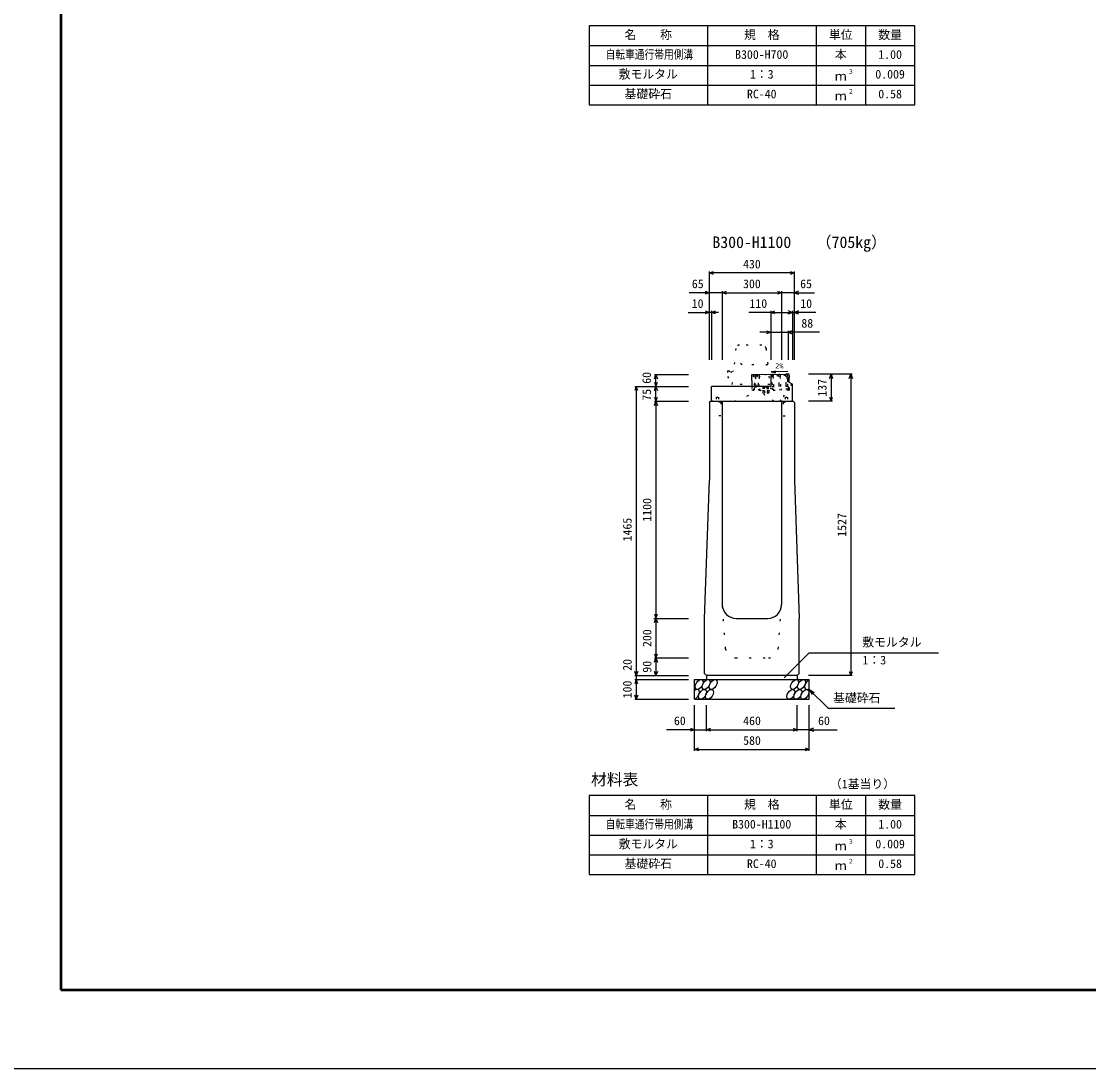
# Model space of a CAD drawing. Units: millimetres, scale not verified. Extents: x -12600 to 12600, y -5940 to 5940.
# Drawn here: x -4000 to 1405, y -5940 to -633 of the extents above; entities that cross this region are included whole.
import ezdxf
from ezdxf.enums import TextEntityAlignment as Align

# ---------------------------------------------------------------- set-up
doc = ezdxf.new("R2010")
doc.units = ezdxf.units.MM
doc.header["$LTSCALE"] = 40
doc.linetypes.add('DOTTED', pattern=[1.75, 0.25, -1.5])
for name, color, linetype, lineweight in [('0-0_DIM', 7, 'Continuous', 25), ('0-1_Defpoints', 5, 'Continuous', 25), ('0-2_HATCH', 6, 'DOTTED', 25), ('0-3_HYO', 3, 'Continuous', 25), ('0-4_HYO2', 4, 'Continuous', 25), ('0-5_OUTLINE', 3, 'Continuous', 25), ('0-6_OUTLINE2', 4, 'DOTTED', 25), ('0-7_TXT', 7, 'Continuous', 25), ('0-8_WAKU', 3, 'Continuous', 25)]:
    doc.layers.add(name, color=color, linetype=linetype, lineweight=lineweight)
doc.styles.add('ＭＳ ゴシック', font='')
doc.styles.get('ＭＳ ゴシック').set_extended_font_data('MS Gothic')

msp = doc.modelspace()

# ---------------------------------------------------------------- linework, layer by layer
at = {"layer": '0-0_DIM'}
for p, q in [((-515, -2348.54), (-515, -1901.04)), ((-85, -1908.54), (-515, -1908.54)), ((-85, -2348.54), (-85, -1901.04)), ((-515, -2008.54), (-616.98, -2008.54)), ((-450, -2008.54), (-515, -2008.54)), ((-450, -2001.04), (-450, -2348.54)), ((-450, -2008.54), (-150, -2008.54)), ((-150, -2001.04), (-150, -2348.54)), ((-85, -2008.54), (-150, -2008.54)), ((-85, -2008.54), (16.98, -2008.54)), ((-505, -2101.04), (-505, -2348.54)), ((-205, -2101.04), (-205, -2348.54)), ((-95, -2101.04), (-95, -2348.54)), ((-623.38, -2108.54), (-515, -2108.54)), ((-505, -2108.54), (-515, -2108.54)), ((-468.7, -2108.54), (-505, -2108.54)), ((-205, -2108.54), (-315, -2108.54)), ((-205, -2108.54), (-95, -2108.54)), ((-95, -2108.54), (-85, -2108.54)), ((23.38, -2108.54), (-85, -2108.54)), ((-205, -2208.54), (-260, -2208.54)), ((-205, -2208.54), (-117, -2208.54)), ((-117, -2201.04), (-117, -2348.54)), ((41.78, -2208.54), (-117, -2208.54)), ((-793.5, -2423.54), (-621, -2423.54)), ((-786, -2483.54), (-786, -2423.54)), ((208.5, -2421.54), (-14, -2421.54)), ((101, -2421.54), (101, -2558.54)), ((201, -2421.54), (201, -3948.54)), ((-893.5, -2483.54), (-621, -2483.54)), ((-886, -2483.54), (-886, -3948.54)), ((-786, -2558.54), (-786, -2483.54)), ((-793.5, -2558.54), (-621, -2558.54)), ((108.5, -2558.54), (-14, -2558.54)), ((-796.75, -3658.54), (-624.25, -3658.54)), ((-793.5, -3658.54), (-621, -3658.54)), ((-136.23, -3959.35), (-10, -3833.11)), ((-10, -3833.11), (644.81, -3833.11)), ((-793.5, -3858.54), (-621, -3858.54)), ((-786, -3858.54), (-786, -3948.54)), ((-893.5, -3948.54), (-621, -3948.54)), ((-893.5, -3968.54), (-621, -3968.54)), ((-886, -3948.54), (-886, -3968.54)), ((-886, -3968.54), (-886, -4068.54)), ((208.5, -3948.54), (-14, -3948.54)), ((-10, -4018.54), (85.76, -4114.29)), ((-10, -4018.54), (15.98, -4033.54)), ((-10, -4018.54), (5, -4044.52)), ((-893.5, -4068.54), (-621, -4068.54)), ((-590, -4329.9), (-590, -4098.54)), ((-530, -4229.9), (-530, -4098.54)), ((-70, -4229.9), (-70, -4098.54)), ((-10, -4329.9), (-10, -4098.54)), ((85.76, -4114.29), (423.31, -4114.29)), ((-590, -4222.4), (-731.79, -4222.4)), ((-590, -4222.4), (-530, -4222.4)), ((-530, -4222.4), (-70, -4222.4)), ((-10, -4222.4), (-70, -4222.4)), ((-10, -4222.4), (131.79, -4222.4)), ((-590, -4322.4), (-10, -4322.4))]:
    msp.add_line(p, q, dxfattribs=at)
for points in [[(-493.86, -1916.23), (-515, -1908.54), (-493.86, -1900.84)], [(-106.14, -1900.84), (-85, -1908.54), (-106.14, -1916.23)], [(-536.14, -2000.84), (-515, -2008.54), (-536.14, -2016.23)], [(-428.86, -2016.23), (-450, -2008.54), (-428.86, -2000.84)], [(-171.14, -2000.84), (-150, -2008.54), (-171.14, -2016.23)], [(-63.86, -2000.84), (-85, -2008.54), (-63.86, -2016.23)], [(-536.14, -2100.84), (-515, -2108.54), (-536.14, -2116.23)], [(-483.86, -2116.23), (-505, -2108.54), (-483.86, -2100.84)], [(-183.86, -2116.23), (-205, -2108.54), (-183.86, -2100.84)], [(-116.14, -2116.23), (-95, -2108.54), (-116.14, -2100.84)], [(-63.86, -2100.84), (-85, -2108.54), (-63.86, -2116.23)], [(-226.14, -2200.84), (-205, -2208.54), (-226.14, -2216.23)], [(-95.86, -2200.84), (-117, -2208.54), (-95.86, -2216.23)], [(-793.7, -2444.68), (-786, -2423.54), (-778.3, -2444.68)], [(93.3, -2442.68), (101, -2421.54), (108.7, -2442.68)], [(193.3, -2442.68), (201, -2421.54), (208.7, -2442.68)], [(-878.3, -2504.68), (-886, -2483.54), (-893.7, -2504.68)], [(-793.7, -2462.39), (-786, -2483.54), (-778.3, -2462.39)], [(-793.7, -2504.68), (-786, -2483.54), (-778.3, -2504.68)], [(-793.7, -2537.39), (-786, -2558.54), (-778.3, -2537.39)], [(93.3, -2537.39), (101, -2558.54), (108.7, -2537.39)], [(-793.7, -2579.68), (-786, -2558.54), (-778.3, -2579.68)], [(-786, -2558.54), (-786, -3658.54), (-786, -3858.54)], [(-793.7, -3637.39), (-786, -3658.54), (-778.3, -3637.39)], [(-793.7, -3679.68), (-786, -3658.54), (-778.3, -3679.68)], [(-793.7, -3837.39), (-786, -3858.54), (-778.3, -3837.39)], [(-793.7, -3879.68), (-786, -3858.54), (-778.3, -3879.68)], [(-878.3, -3927.39), (-886, -3948.54), (-893.7, -3927.39)], [(-778.3, -3927.39), (-786, -3948.54), (-793.7, -3927.39)], [(193.3, -3927.39), (201, -3948.54), (208.7, -3927.39)], [(-878.3, -3989.68), (-886, -3968.54), (-893.7, -3989.68)], [(-878.3, -4047.39), (-886, -4068.54), (-893.7, -4047.39)], [(-611.14, -4214.71), (-590, -4222.4), (-611.14, -4230.1)], [(-508.86, -4230.1), (-530, -4222.4), (-508.86, -4214.71)], [(-91.14, -4214.71), (-70, -4222.4), (-91.14, -4230.1)], [(11.14, -4214.71), (-10, -4222.4), (11.14, -4230.1)], [(-568.86, -4330.1), (-590, -4322.4), (-568.86, -4314.71)], [(-31.14, -4314.71), (-10, -4322.4), (-31.14, -4330.1)]]:
    msp.add_lwpolyline(points, dxfattribs=at)
at = {"layer": '0-1_Defpoints'}
msp.add_lwpolyline([(-4200, -5940), (12600, -5940), (12600, 5940), (-4200, 5940)], close=True, dxfattribs=at)
at = {"layer": '0-2_HATCH'}
for p, q in [((-290.76, -2505.18), (-292.28, -2425.2)), ((-121.31, -2422.44), (-288.28, -2425.62)), ((-269.61, -2425.27), (-281.23, -2427.96)), ((-269.5, -2431.27), (-281.16, -2431.49)), ((-262.61, -2425.13), (-261.19, -2500.12)), ((-111.32, -2421.75), (-205, -2423.54)), ((-198.96, -2423.92), (-197.53, -2498.91)), ((-163.63, -2423.25), (-191.85, -2429.79)), ((-163.52, -2429.25), (-191.85, -2429.79)), ((-128.31, -2422.58), (-156.52, -2429.11)), ((-128.19, -2428.57), (-156.52, -2429.11)), ((-114.46, -2492.83), (-115.82, -2421.84)), ((-111, -2438.44), (-111.32, -2421.75)), ((-286.85, -2500.61), (-287.32, -2475.61)), ((-287.13, -2485.61), (-261.47, -2485.12)), ((-240, -2485.86), (-242.46, -2487.78)), ((-242.06, -2487.43), (-240, -2485.86)), ((-218.75, -2485.42), (-240, -2485.86)), ((-216.63, -2486.91), (-218.75, -2485.42)), ((-197.82, -2483.91), (-120.16, -2482.43)), ((-120.35, -2472.43), (-119.88, -2497.43)), ((-109.85, -2498.74), (-110.53, -2463.37)), ((-118.88, -2497.41), (-290.85, -2500.69)), ((-112.79, -2501.8), (-290.76, -2505.18)), ((-197.62, -2494.41), (-261.27, -2495.62)), ((-245.54, -2504.32), (-212.54, -2503.69)), ((-242.63, -2518.27), (-242.86, -2505.77)), ((-214.92, -2517.74), (-242.63, -2518.27)), ((-242.3, -2495.28), (-242.46, -2487.78)), ((-216.06, -2494.74), (-242.3, -2495.28)), ((-236.06, -2495.15), (-236.21, -2487.65)), ((-235.94, -2505.64), (-235.7, -2518.14)), ((-222.31, -2494.87), (-222.46, -2487.37)), ((-222.08, -2505.38), (-221.85, -2517.87)), ((-216.06, -2494.74), (-216.21, -2487.24)), ((-215.16, -2505.24), (-214.92, -2517.74)), ((-212.54, -2503.69), (-212.51, -2505.19)), ((-160.87, -2498.21), (-160.78, -2502.71))]:
    msp.add_line(p, q, dxfattribs=at)
at = {"layer": '0-2_HATCH', "linetype": 'Continuous'}
msp.add_line((-110.53, -2463.37), (-111, -2438.44), dxfattribs=at)
msp.add_lwpolyline([(-205, -2423.54), (-301.28, -2425.37), (-300.18, -2483.54)], dxfattribs=at)
at = {"layer": '0-2_HATCH'}
for points in [[(-287.32, -2475.61), (-285.82, -2475.59), (-286.59, -2435.59), (-288.09, -2435.62), (-288.28, -2425.62)], [(-282.78, -2425.52), (-283.29, -2424.83), (-286.29, -2424.88), (-286.78, -2425.59)], [(-281.28, -2425.49), (-281.09, -2435.49), (-282.59, -2435.52), (-281.82, -2475.51), (-280.33, -2475.48), (-280.13, -2485.48)], [(-268.47, -2485.26), (-268.66, -2475.26), (-267.16, -2475.23), (-267.92, -2435.24), (-269.42, -2435.27), (-269.61, -2425.27)], [(-264.11, -2425.16), (-264.63, -2424.47), (-267.63, -2424.53), (-268.11, -2425.24)], [(-228.79, -2424.49), (-229.3, -2423.8), (-232.3, -2423.86), (-232.79, -2424.57)], [(-193.46, -2423.82), (-193.97, -2423.13), (-196.97, -2423.18), (-197.46, -2423.89)], [(-191.96, -2423.79), (-191.77, -2433.79), (-193.27, -2433.82), (-192.51, -2473.81), (-191.01, -2473.78), (-190.82, -2483.78)], [(-162.49, -2483.24), (-162.68, -2473.24), (-161.18, -2473.21), (-161.94, -2433.22), (-163.44, -2433.25), (-163.63, -2423.25)], [(-158.13, -2423.14), (-158.65, -2422.45), (-161.65, -2422.51), (-162.13, -2423.22)], [(-156.63, -2423.12), (-156.44, -2433.11), (-157.94, -2433.14), (-157.18, -2473.14), (-155.68, -2473.11), (-155.49, -2483.1)], [(-127.16, -2482.57), (-127.35, -2472.57), (-125.85, -2472.54), (-126.61, -2432.55), (-128.11, -2432.57), (-128.31, -2422.58)], [(-122.81, -2422.47), (-123.32, -2421.78), (-126.32, -2421.84), (-126.81, -2422.55)], [(-121.31, -2422.44), (-121.12, -2432.44), (-122.62, -2432.47), (-121.85, -2472.46), (-120.35, -2472.43)], [(-300.18, -2483.54), (-299.85, -2500.36), (-290.86, -2500.19)], [(-262.42, -2435.13), (-263.92, -2435.16), (-263.16, -2475.15), (-261.66, -2475.13)], [(-198.01, -2473.91), (-196.51, -2473.88), (-197.27, -2433.89), (-198.77, -2433.92)], [(-212.51, -2505.19), (-245.51, -2505.82), (-245.54, -2504.32)]]:
    msp.add_lwpolyline(points, dxfattribs=at)
for centre, radius, start, end in [((-239.27, -2491), 4.53, 47.57461, 134.78335), ((-228.96, -2505.79), 19.53, 70.56972, 111.78823), ((-219.27, -2490.59), 4.53, 47.57461, 134.78335), ((-228.77, -2518.01), 11, 181.09113, 1.09113), ((-118.96, -2492.91), 4.5, 271.09113, 1.09113), ((-112.85, -2498.8), 3, 271.09113, 1.09113)]:
    msp.add_arc(centre, radius, start, end, dxfattribs=at)
at = {"layer": '0-2_HATCH', "linetype": 'Continuous'}
for centre in [(-567.11, -3993.54), (-531.63, -3993.54), (-496.16, -3993.54), (-83.95, -3993.54), (-48.48, -3993.54), (-550.23, -4043.54), (-514.75, -4043.54), (-102.55, -4043.54), (-67.07, -4043.54), (-31.59, -4043.54)]:
    msp.add_ellipse(centre, major_axis=(14.54, 23.54), ratio=0.5792, dxfattribs=at)
for centre, start_param, end_param in [((-13, -3993.54), 0.6666252, 4.1103269), ((-585.7, -4043.54), 3.7419964, 7.318141)]:
    msp.add_ellipse(centre, major_axis=(14.54, 23.54), ratio=0.5792, start_param=start_param, end_param=end_param, dxfattribs=at)
at = {"layer": '0-3_HYO'}
for p, q in [((-525, -656.64), (-525, -1056.64)), ((25, -656.64), (25, -1056.64)), ((275, -656.64), (275, -1056.64)), ((-1125, -756.64), (525, -756.64)), ((-525, -4556.64), (-525, -4956.64)), ((25, -4556.64), (25, -4956.64)), ((275, -4556.64), (275, -4956.64)), ((-1125, -4656.64), (525, -4656.64))]:
    msp.add_line(p, q, dxfattribs=at)
for points in [[(-1125, -1056.64), (525, -1056.64), (525, -656.64), (-1125, -656.64)], [(-1125, -4956.64), (525, -4956.64), (525, -4556.64), (-1125, -4556.64)]]:
    msp.add_lwpolyline(points, close=True, dxfattribs=at)
at = {"layer": '0-4_HYO2'}
for p, q in [((-1125, -856.64), (525, -856.64)), ((-1125, -956.64), (525, -956.64)), ((-1125, -4756.64), (525, -4756.64)), ((-1125, -4856.64), (525, -4856.64))]:
    msp.add_line(p, q, dxfattribs=at)
at = {"layer": '0-5_OUTLINE', "linetype": 'DOTTED'}
for p, q in [((-381.81, -2291.59), (-393, -2403.54)), ((-249.54, -2273.59), (-363.34, -2273.59)), ((-228.2, -2291.55), (-210, -2473.54)), ((-423, -2403.54), (-423, -2433.54)), ((-423, -2403.54), (-415, -2403.54)), ((-415, -2403.54), (-405, -2413.54)), ((-423, -2433.54), (-400, -2473.54)), ((-210, -2473.54), (-400, -2473.54))]:
    msp.add_line(p, q, dxfattribs=at)
at = {"layer": '0-5_OUTLINE'}
for p, q in [((-205, -2423.54), (-117, -2421.86)), ((-205, -2423.54), (-205, -2483.54)), ((-117, -2421.86), (-111, -2427.75)), ((-111, -2427.75), (-111, -2438.44)), ((-505, -2553.54), (-505, -2483.54)), ((-205, -2483.54), (-505, -2483.54)), ((-120, -2448.44), (-111, -2438.44)), ((-120, -2448.44), (-120, -2458.44)), ((-95, -2471.44), (-120, -2458.44)), ((-95, -2553.54), (-95, -2471.44)), ((-515, -2564.54), (-509, -2558.54)), ((-515, -2564.54), (-515, -2958.54)), ((-509, -2558.54), (-91, -2558.54)), ((-505, -2553.54), (-500, -2558.54)), ((-450, -2558.54), (-450, -3588.54)), ((-150, -2558.54), (-150, -3588.54)), ((-100, -2558.54), (-95, -2553.54)), ((-91, -2558.54), (-85, -2564.54)), ((-85, -2564.54), (-85, -2958.54)), ((-540, -3658.54), (-515, -2958.54)), ((-85, -2958.54), (-60, -3658.54)), ((-540, -3938.54), (-540, -3658.54)), ((-380, -3658.54), (-220, -3658.54)), ((-540, -3938.54), (-530, -3948.54)), ((-590, -3968.54), (-10, -3968.54)), ((-590, -4068.54), (-590, -3968.54)), ((-70, -3948.54), (-530, -3948.54)), ((-530, -3948.54), (-530, -3968.54)), ((-70, -3948.54), (-70, -3968.54)), ((-10, -4068.54), (-10, -3968.54)), ((-590, -4068.54), (-10, -4068.54))]:
    msp.add_line(p, q, dxfattribs=at)
at = {"layer": '0-5_OUTLINE', "linetype": 'DOTTED'}
msp.add_lwpolyline([(-405, -2413.54), (-395, -2403.54), (-393, -2403.54)], dxfattribs=at)
at = {"layer": '0-5_OUTLINE'}
msp.add_lwpolyline([(-70, -3948.54), (-60, -3938.54), (-60, -3658.54)], dxfattribs=at)
at = {"layer": '0-5_OUTLINE', "linetype": 'DOTTED'}
for centre, start, end in [((-361.9, -2293.54), 94.13229, 174.40835), ((-248.1, -2293.54), 4.08463, 93.6009)]:
    msp.add_arc(centre, 20, start, end, dxfattribs=at)
at = {"layer": '0-5_OUTLINE'}
for centre, start, end in [((-380, -3588.54), 180, 270), ((-220, -3588.54), 270, 0)]:
    msp.add_arc(centre, 70, start, end, dxfattribs=at)
at = {"layer": '0-6_OUTLINE2'}
for p, q in [((-400, -2473.54), (-393, -2403.54)), ((-196.21, -2558.38), (-120, -2458.44)), ((-98.67, -2469.53), (-155.81, -2558.38)), ((-481, -2538.04), (-469, -2538.04)), ((-481, -2538.04), (-481, -2563.04)), ((-469, -2538.04), (-469, -2563.04)), ((-390.12, -2558.54), (-258.77, -2504.58)), ((-157.2, -2558.54), (-109.88, -2497.24)), ((-131, -2538.04), (-119, -2538.04)), ((-131, -2538.04), (-131, -2563.04)), ((-119, -2538.04), (-119, -2563.04)), ((-458, -2563.04), (-513.5, -2563.04)), ((-458, -2563.04), (-458, -2633.04)), ((-142, -2563.04), (-142, -2633.04)), ((-142, -2563.04), (-86.5, -2563.04)), ((-458, -2633.04), (-513.5, -2633.04)), ((-142, -2633.04), (-86.5, -2633.04)), ((-433.43, -3812.23), (-450, -3588.54)), ((-166.57, -3812.23), (-150, -3588.54)), ((-383.57, -3858.54), (-216.43, -3858.54))]:
    msp.add_line(p, q, dxfattribs=at)
msp.add_lwpolyline([(-220, -2373.54), (-350, -2373.54), (-387, -2343.54)], dxfattribs=at)
for centre, start, end in [((-383.57, -3808.54), 184.23639, 270), ((-216.43, -3808.54), 270, 355.76361)]:
    msp.add_arc(centre, 50, start, end, dxfattribs=at)
at = {"layer": '0-7_TXT'}
msp.add_line((-203.28, -2409.6), (-179.56, -2413.28), dxfattribs=at)
msp.add_lwpolyline([(-118.72, -2407.86), (-203.28, -2409.6), (-179.73, -2404.95)], dxfattribs=at)
at = {"layer": '0-8_WAKU', "lineweight": 50}
msp.add_lwpolyline([(-3800, -5540), (12200, -5540), (12200, 5540), (-3800, 5540)], close=True, dxfattribs=at)

# ---------------------------------------------------------------- texts
at = {"layer": '0-0_DIM', "style": 'ＭＳ ゴシック'}
for s, p in [('430', (-345, -1898.54)), ('65', (-604.32, -1998.54)), ('300', (-345, -1998.54)), ('65', (-55.68, -1998.54)), ('10', (-604.84, -2098.54)), ('110', (-312.5, -2098.54)), ('10', (-55.16, -2098.54)), ('88', (-49.81, -2198.54)), ('敷モルタル', (258.94, -3814.38)), ('1：3', (259.94, -3905.07)), ('基礎砕石', (111.32, -4097.12)), ('60', (-695, -4212.4)), ('460', (-344.47, -4212.4)), ('60', (35, -4212.4)), ('580', (-344.47, -4312.4))]:
    msp.add_text(s, height=43.99, dxfattribs=at).set_placement(p, align=Align.BOTTOM_LEFT)
for s, p in [('60', (-797.84, -2469.92)), ('137', (91, -2535.04)), ('75', (-797.84, -2555.68)), ('1100', (-796, -3168.54)), ('1527', (191, -3245.04)), ('1465', (-896, -3268.54)), ('200', (-796, -3803.54)), ('20', (-896, -3924.22)), ('90', (-796, -3933.54)), ('100', (-896, -4063.54))]:
    msp.add_text(s, height=43.99, rotation=90, dxfattribs=at).set_placement(p, align=Align.BOTTOM_LEFT)
at = {"layer": '0-7_TXT', "style": 'ＭＳ ゴシック'}
for s, height, p in [('名\u3000\u3000称', 43.99, (-945, -736.64)), ('規\u3000格', 43.99, (-340, -736.64)), ('単位', 43.99, (90, -736.64)), ('数量', 43.99, (340, -736.64)), ('B300-H700', 43.99, (-385, -836.64)), ('本', 43.99, (120, -836.64)), ('1.00', 43.99, (340, -836.64)), ('敷モルタル', 43.99, (-975, -936.64)), ('1：3', 43.99, (-310, -936.64)), ('ｍ', 43.99, (120, -946.64)), ('３', 21.99, (185.54, -906.27)), ('0.009', 43.99, (325, -936.64)), ('基礎砕石', 43.99, (-945, -1036.64)), ('RC-40', 43.99, (-325, -1036.64)), ('ｍ', 43.99, (120, -1046.64)), ('２', 21.99, (185.54, -1006.27)), ('0.58', 43.99, (340, -1036.64)), ('B300-H1100', 58.65, (-500, -1799.56)), ('（705kg）', 58.65, (23.7, -1799.56)), ('2%', 26.39, (-181.82, -2399.79)), ('材料表', 58.65, (-1115, -4521.64)), ('（1基当り）', 43.99, (95, -4532.64)), ('名\u3000\u3000称', 43.99, (-945, -4636.64)), ('規\u3000格', 43.99, (-340, -4636.64)), ('単位', 43.99, (90, -4636.64)), ('数量', 43.99, (340, -4636.64)), ('B300-H1100', 43.99, (-400, -4736.64)), ('本', 43.99, (120, -4736.64)), ('1.00', 43.99, (340, -4736.64)), ('敷モルタル', 43.99, (-975, -4836.64)), ('1：3', 43.99, (-310, -4836.64)), ('ｍ', 43.99, (120, -4846.64)), ('３', 21.99, (185.54, -4806.27)), ('0.009', 43.99, (325, -4836.64)), ('基礎砕石', 43.99, (-945, -4936.64)), ('RC-40', 43.99, (-325, -4936.64)), ('ｍ', 43.99, (120, -4946.64)), ('２', 21.99, (185.54, -4906.27)), ('0.58', 43.99, (340, -4936.64))]:
    msp.add_text(s, height=height, dxfattribs=at).set_placement(p, align=Align.BOTTOM_LEFT)
at = {"layer": '0-7_TXT', "style": 'ＭＳ ゴシック', "width": 0.8}
for p in [(-1041, -836.64), (-1041, -4736.64)]:
    msp.add_text('自転車通行帯用側溝', height=43.99, dxfattribs=at).set_placement(p, align=Align.BOTTOM_LEFT)

doc.saveas('drawing.dxf')
